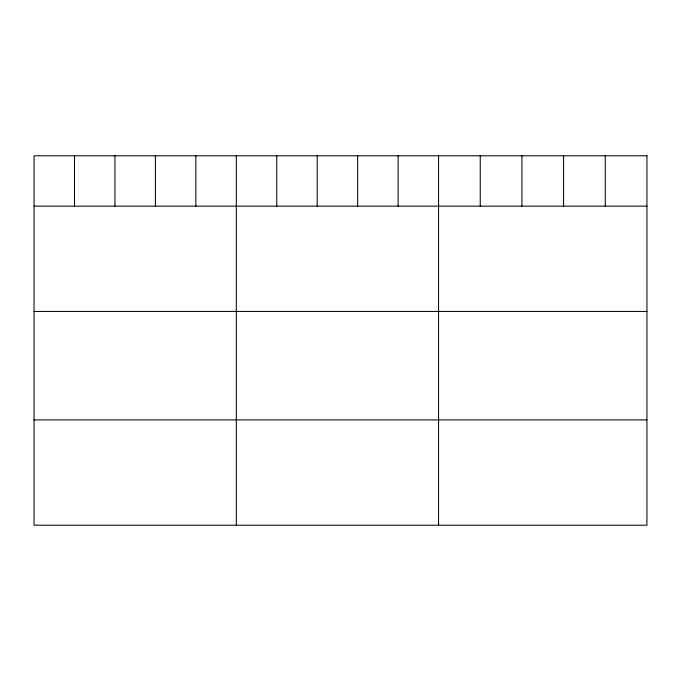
<?xml version="1.0" encoding="UTF-8"?>
<svg xmlns="http://www.w3.org/2000/svg" width="681" height="681" viewBox="0 0 681 681"><rect width="100%" height="100%" fill="white"/><g stroke="black" fill="none" stroke-linecap="round" stroke-linejoin="round"><path stroke-width="1.02" d="M34.05 206.139L646.95 206.139M34.05 311.43L646.95 311.43M34.05 419.913L646.95 419.913M605.273 155.796L605.273 206.139M563.596 155.796L563.596 206.139M521.918 155.796L521.918 206.139M480.241 155.796L480.241 206.139M438.564 155.796L438.564 525.204M398.113 155.796L398.113 206.139M357.661 155.796L357.661 206.139M317.21 155.796L317.21 206.139M276.758 155.796L276.758 206.139M236.307 155.796L236.307 525.204M195.856 155.796L195.856 206.139M155.404 155.796L155.404 206.139M114.953 155.796L114.953 206.139M74.501 155.796L74.501 206.139M646.95 155.796L34.05 155.796L34.05 525.204L646.95 525.204L646.95 155.796"/></g></svg>
